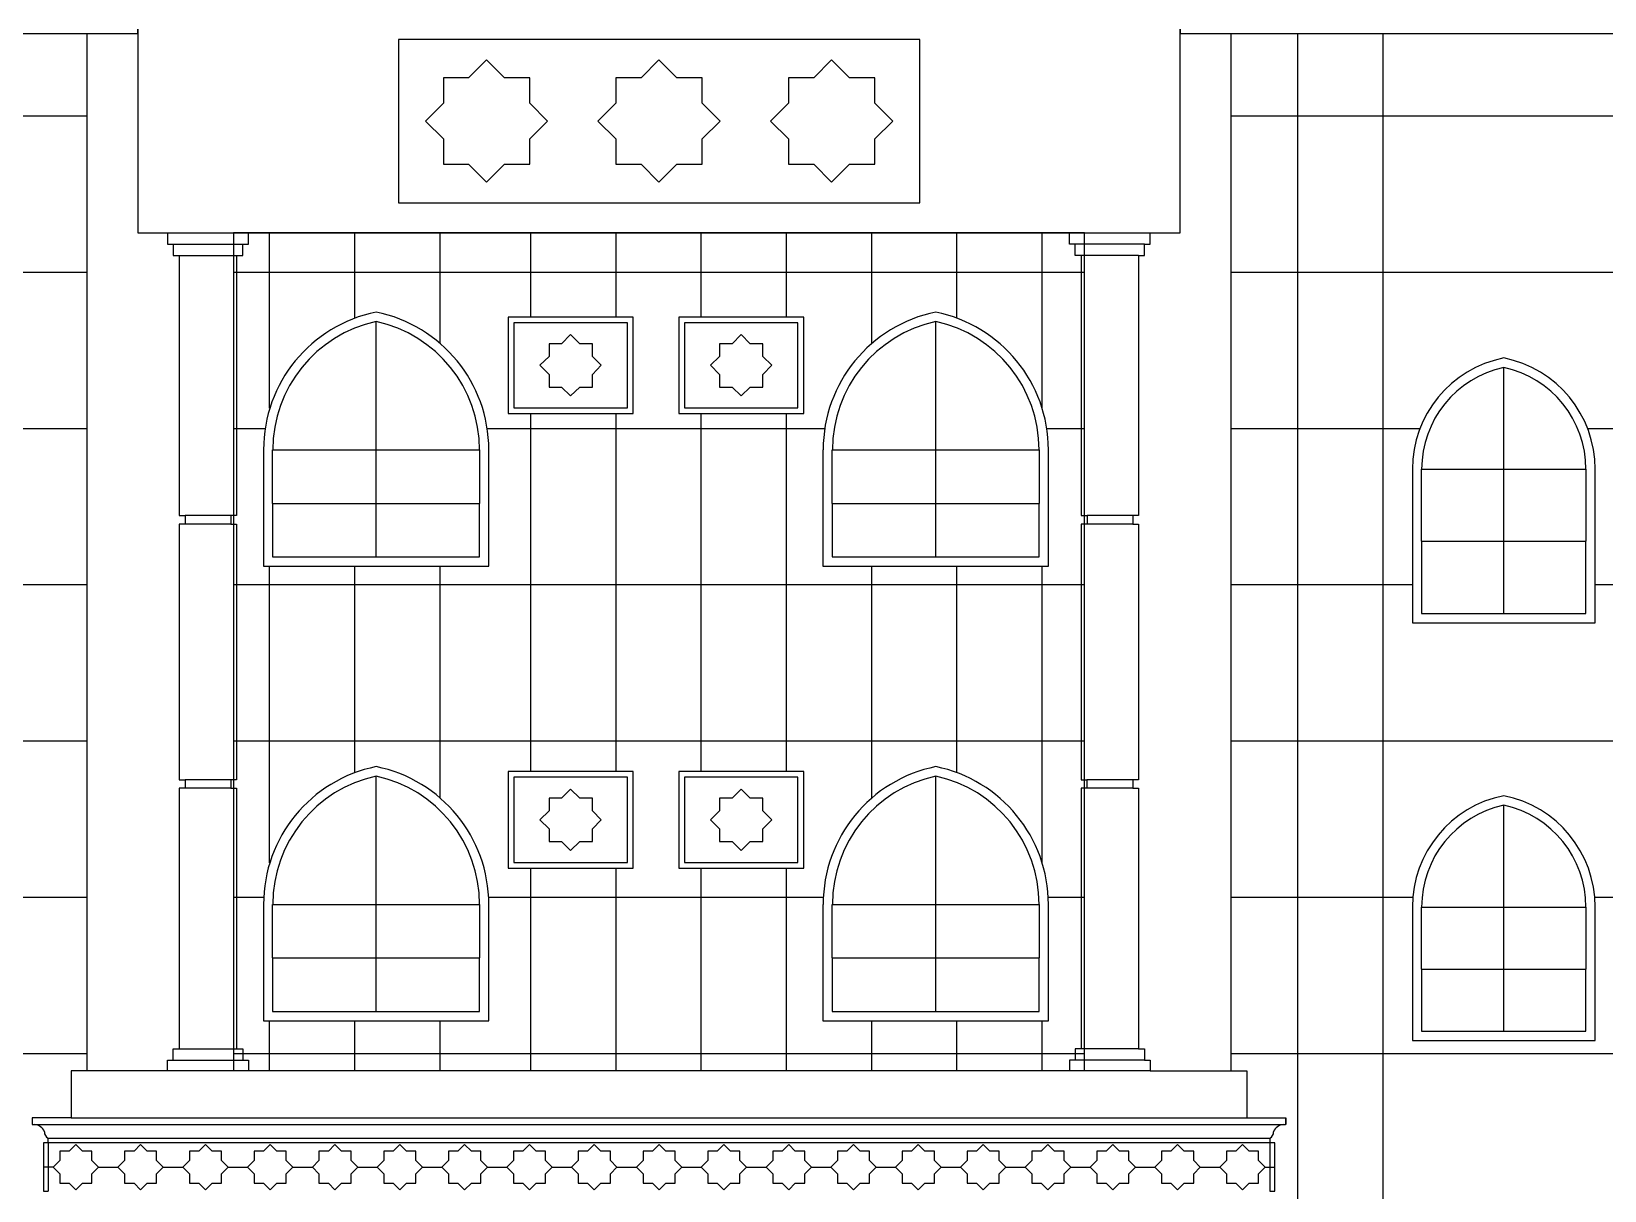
# Model space of a CAD drawing. Header units: inches. Extents: x 323.8 to 359.6, y 89.7 to 114.
# Drawn here: x 336.62 to 347.69, y 99.65 to 107.81 of the extents above; entities that cross this region are included whole.
import ezdxf

# ---------------------------------------------------------------- set-up
doc = ezdxf.new("R2010")
doc.units = ezdxf.units.IN
for name, color, linetype, lineweight in [('01_ORIGINAL_ENVELOPE', 7, 'Continuous', 25), ('02_ISLAMIC_WINDOWS', 7, 'Continuous', 25), ('05_ISLAMIC_FRIEZES', 7, 'Continuous', 25)]:
    doc.layers.add(name, color=color, linetype=linetype, lineweight=lineweight)

msp = doc.modelspace()

# ---------------------------------------------------------------- linework, layer by layer
at = {"layer": '01_ORIGINAL_ENVELOPE'}
for points in [[(336.534, 107.79), (337.009, 107.79)], [(337.009, 107.211), (337.009, 107.79)], [(337.364, 107.821), (337.364, 106.387), (337.574, 106.387)], [(344.493, 106.387), (344.703, 106.387), (344.703, 107.821)], [(345.06, 107.79), (345.06, 107.211)], [(345.06, 107.79), (345.532, 107.79)], [(345.532, 107.211), (345.532, 107.79)], [(345.532, 107.79), (346.132, 107.79)], [(346.132, 107.211), (346.132, 107.79)], [(346.132, 107.79), (347.932, 107.79)], [(336.534, 107.211), (337.009, 107.211)], [(337.009, 106.111), (337.009, 107.211)], [(345.06, 107.211), (345.06, 106.111)], [(345.06, 107.211), (345.532, 107.211)], [(345.532, 106.111), (345.532, 107.211)], [(345.532, 107.211), (346.132, 107.211)], [(346.132, 106.111), (346.132, 107.211)], [(346.132, 107.211), (347.932, 107.211)], [(337.574, 106.387), (338.038, 106.387)], [(337.574, 106.387), (337.574, 106.307), (337.614, 106.307)], [(338.038, 106.387), (338.038, 106.307)], [(338.038, 106.387), (338.143, 106.387)], [(338.293, 106.387), (338.038, 106.387)], [(338.103, 106.307), (338.143, 106.307), (338.143, 106.387)], [(338.143, 106.387), (338.293, 106.387)], [(338.293, 106.111), (338.293, 106.387)], [(338.293, 106.387), (338.893, 106.387)], [(338.893, 106.387), (338.293, 106.387)], [(338.893, 106.111), (338.893, 106.387)], [(338.893, 106.387), (339.493, 106.387)], [(339.493, 106.387), (338.893, 106.387)], [(339.493, 106.111), (339.493, 106.387)], [(339.493, 106.387), (340.132, 106.387)], [(340.132, 106.387), (339.493, 106.387)], [(340.132, 106.111), (340.132, 106.387)], [(340.132, 106.387), (340.732, 106.387)], [(340.732, 106.387), (340.132, 106.387)], [(340.732, 106.111), (340.732, 106.387)], [(340.732, 106.387), (341.332, 106.387)], [(341.332, 106.387), (340.732, 106.387)], [(341.332, 106.111), (341.332, 106.387)], [(341.332, 106.387), (341.932, 106.387)], [(341.932, 106.387), (341.332, 106.387)], [(341.932, 106.111), (341.932, 106.387)], [(341.932, 106.387), (342.532, 106.387)], [(342.532, 106.387), (341.932, 106.387)], [(342.532, 106.111), (342.532, 106.387)], [(342.532, 106.387), (343.132, 106.387)], [(343.132, 106.387), (342.532, 106.387)], [(343.132, 106.111), (343.132, 106.387)], [(343.132, 106.387), (343.732, 106.387)], [(343.732, 106.387), (343.132, 106.387)], [(343.732, 106.111), (343.732, 106.387)], [(343.732, 106.387), (343.924, 106.387)], [(344.031, 106.387), (343.732, 106.387)], [(343.924, 106.387), (344.031, 106.387)], [(343.964, 106.307), (343.924, 106.307), (343.924, 106.387)], [(344.031, 106.307), (344.031, 106.387)], [(344.031, 106.387), (344.493, 106.387)], [(344.453, 106.307), (344.493, 106.307), (344.493, 106.387)], [(337.614, 106.307), (338.038, 106.307)], [(337.614, 106.307), (337.614, 106.227), (337.657, 106.227)], [(337.657, 106.227), (338.038, 106.227)], [(337.657, 106.227), (337.657, 104.397), (337.698, 104.397)], [(338.038, 106.307), (338.038, 106.227)], [(338.038, 106.307), (338.103, 106.307)], [(338.038, 106.227), (338.038, 106.111)], [(338.038, 106.227), (338.06, 106.227)], [(338.06, 106.227), (338.103, 106.227), (338.103, 106.307)], [(338.06, 106.227), (338.06, 106.111)], [(344.031, 106.307), (343.964, 106.307)], [(344.007, 106.227), (343.964, 106.227), (343.964, 106.307)], [(344.007, 106.227), (344.007, 106.111)], [(344.031, 106.227), (344.007, 106.227)], [(344.031, 106.227), (344.031, 106.307)], [(344.453, 106.307), (344.031, 106.307)], [(344.031, 106.111), (344.031, 106.227)], [(344.41, 106.227), (344.031, 106.227)], [(344.41, 106.227), (344.41, 104.397), (344.37, 104.397)], [(344.41, 106.227), (344.453, 106.227), (344.453, 106.307)], [(336.534, 106.111), (337.009, 106.111)], [(337.009, 105.011), (337.009, 106.111)], [(338.038, 106.111), (338.038, 105.011)], [(338.038, 106.111), (338.06, 106.111)], [(338.06, 106.111), (338.06, 105.011)], [(338.06, 106.111), (338.293, 106.111)], [(338.293, 105.153), (338.293, 106.111)], [(338.293, 106.111), (338.893, 106.111)], [(338.893, 105.788), (338.893, 106.111)], [(338.893, 106.111), (339.493, 106.111)], [(339.493, 105.61), (339.493, 106.111)], [(339.493, 106.111), (340.132, 106.111)], [(340.132, 105.795), (340.132, 106.111)], [(340.132, 106.111), (340.732, 106.111)], [(340.732, 105.795), (340.732, 106.111)], [(340.732, 106.111), (341.332, 106.111)], [(341.332, 105.795), (341.332, 106.111)], [(341.332, 106.111), (341.932, 106.111)], [(341.932, 105.795), (341.932, 106.111)], [(341.932, 106.111), (342.532, 106.111)], [(342.532, 105.609), (342.532, 106.111)], [(342.532, 106.111), (343.132, 106.111)], [(343.132, 105.788), (343.132, 106.111)], [(343.132, 106.111), (343.732, 106.111)], [(343.732, 105.153), (343.732, 106.111)], [(343.732, 106.111), (344.007, 106.111)], [(344.007, 106.111), (344.007, 105.011)], [(344.007, 106.111), (344.031, 106.111)], [(344.031, 105.011), (344.031, 106.111)], [(345.06, 106.111), (345.06, 105.011)], [(345.06, 106.111), (345.532, 106.111)], [(345.532, 105.011), (345.532, 106.111)], [(345.532, 106.111), (346.132, 106.111)], [(346.132, 105.011), (346.132, 106.111)], [(346.132, 106.111), (347.932, 106.111)], [(340.132, 105.011), (340.132, 105.115)], [(340.732, 105.011), (340.732, 105.115)], [(341.332, 105.011), (341.332, 105.115)], [(341.932, 105.011), (341.932, 105.115)], [(336.534, 105.011), (337.009, 105.011)], [(337.009, 103.911), (337.009, 105.011)], [(338.06, 105.011), (338.06, 104.397), (338.038, 104.397)], [(338.038, 105.011), (338.038, 104.397)], [(338.038, 105.011), (338.06, 105.011)], [(338.06, 105.011), (338.261, 105.011)], [(339.825, 105.011), (340.132, 105.011)], [(340.132, 103.911), (340.132, 105.011)], [(340.132, 105.011), (340.732, 105.011)], [(340.732, 103.911), (340.732, 105.011)], [(340.732, 105.011), (341.332, 105.011)], [(341.332, 103.911), (341.332, 105.011)], [(341.332, 105.011), (341.932, 105.011)], [(341.932, 103.911), (341.932, 105.011)], [(341.932, 105.011), (342.201, 105.011)], [(343.765, 105.011), (344.007, 105.011)], [(344.007, 105.011), (344.031, 105.011)], [(344.007, 105.011), (344.007, 104.397), (344.031, 104.397)], [(344.031, 104.397), (344.031, 105.011)], [(345.06, 105.011), (345.06, 103.911)], [(345.06, 105.011), (345.532, 105.011)], [(345.532, 103.911), (345.532, 105.011)], [(345.532, 105.011), (346.132, 105.011)], [(346.132, 103.911), (346.132, 105.011)], [(346.132, 105.011), (346.393, 105.011)], [(347.572, 105.011), (347.932, 105.011)], [(337.698, 104.337), (337.657, 104.337), (337.657, 102.537), (337.697, 102.537)], [(337.698, 104.397), (337.698, 104.337)], [(338.02, 104.397), (337.698, 104.397)], [(338.02, 104.337), (337.698, 104.337)], [(338.02, 104.397), (338.02, 104.337)], [(338.038, 104.397), (338.02, 104.397)], [(338.02, 104.337), (338.038, 104.337)], [(338.038, 104.397), (338.038, 104.337)], [(338.038, 104.337), (338.038, 103.911)], [(338.038, 104.337), (338.06, 104.337), (338.06, 103.911)], [(344.031, 104.337), (344.007, 104.337), (344.007, 103.911)], [(344.031, 104.337), (344.031, 104.397)], [(344.031, 104.397), (344.048, 104.397)], [(344.031, 103.911), (344.031, 104.337)], [(344.048, 104.337), (344.031, 104.337)], [(344.048, 104.397), (344.048, 104.337)], [(344.37, 104.397), (344.048, 104.397)], [(344.37, 104.337), (344.048, 104.337)], [(344.37, 104.397), (344.37, 104.337)], [(344.37, 104.337), (344.41, 104.337), (344.41, 102.537), (344.37, 102.537)], [(338.293, 103.911), (338.293, 104.041)], [(338.893, 103.911), (338.893, 104.041)], [(339.493, 103.911), (339.493, 104.041)], [(342.532, 103.911), (342.532, 104.041)], [(343.132, 103.911), (343.132, 104.041)], [(343.732, 103.911), (343.732, 104.041)], [(336.534, 103.911), (337.009, 103.911)], [(337.009, 102.811), (337.009, 103.911)], [(338.038, 103.911), (338.038, 102.811)], [(338.038, 103.911), (338.06, 103.911)], [(338.06, 103.911), (338.06, 102.811)], [(338.06, 103.911), (338.293, 103.911)], [(338.293, 102.811), (338.293, 103.911)], [(338.293, 103.911), (338.893, 103.911)], [(338.893, 102.811), (338.893, 103.911)], [(338.893, 103.911), (339.493, 103.911)], [(339.493, 102.811), (339.493, 103.911)], [(339.493, 103.911), (340.132, 103.911)], [(340.132, 102.811), (340.132, 103.911)], [(340.132, 103.911), (340.732, 103.911)], [(340.732, 102.811), (340.732, 103.911)], [(340.732, 103.911), (341.332, 103.911)], [(341.332, 102.811), (341.332, 103.911)], [(341.332, 103.911), (341.932, 103.911)], [(341.932, 102.811), (341.932, 103.911)], [(341.932, 103.911), (342.532, 103.911)], [(342.532, 102.811), (342.532, 103.911)], [(342.532, 103.911), (343.132, 103.911)], [(343.132, 102.811), (343.132, 103.911)], [(343.132, 103.911), (343.732, 103.911)], [(343.732, 102.811), (343.732, 103.911)], [(343.732, 103.911), (344.007, 103.911)], [(344.007, 103.911), (344.007, 102.811)], [(344.007, 103.911), (344.031, 103.911)], [(344.031, 102.811), (344.031, 103.911)], [(345.06, 103.911), (345.06, 102.811)], [(345.06, 103.911), (345.532, 103.911)], [(345.532, 102.811), (345.532, 103.911)], [(345.532, 103.911), (346.132, 103.911)], [(346.132, 102.811), (346.132, 103.911)], [(346.132, 103.911), (346.339, 103.911)], [(347.626, 103.911), (347.932, 103.911)], [(336.534, 102.811), (337.009, 102.811)], [(337.009, 101.711), (337.009, 102.811)], [(338.06, 102.811), (338.06, 102.537), (338.038, 102.537)], [(338.038, 102.811), (338.038, 102.537)], [(338.038, 102.811), (338.06, 102.811)], [(338.06, 102.811), (338.293, 102.811)], [(338.293, 101.953), (338.293, 102.811)], [(338.293, 102.811), (338.893, 102.811)], [(338.893, 102.588), (338.893, 102.811)], [(338.893, 102.811), (339.493, 102.811)], [(339.493, 102.41), (339.493, 102.811)], [(339.493, 102.811), (340.132, 102.811)], [(340.132, 102.595), (340.132, 102.811)], [(340.132, 102.811), (340.732, 102.811)], [(340.732, 102.595), (340.732, 102.811)], [(340.732, 102.811), (341.332, 102.811)], [(341.332, 102.595), (341.332, 102.811)], [(341.332, 102.811), (341.932, 102.811)], [(341.932, 102.595), (341.932, 102.811)], [(341.932, 102.811), (342.532, 102.811)], [(342.532, 102.409), (342.532, 102.811)], [(342.532, 102.811), (343.132, 102.811)], [(343.132, 102.588), (343.132, 102.811)], [(343.132, 102.811), (343.732, 102.811)], [(343.732, 101.953), (343.732, 102.811)], [(343.732, 102.811), (344.007, 102.811)], [(344.007, 102.811), (344.031, 102.811)], [(344.007, 102.811), (344.007, 102.537), (344.031, 102.537)], [(344.031, 102.537), (344.031, 102.811)], [(345.06, 102.811), (345.06, 101.711)], [(345.06, 102.811), (345.532, 102.811)], [(345.532, 101.711), (345.532, 102.811)], [(345.532, 102.811), (346.132, 102.811)], [(346.132, 101.711), (346.132, 102.811)], [(346.132, 102.811), (347.932, 102.811)], [(337.697, 102.477), (337.657, 102.477), (337.657, 100.643)], [(337.697, 102.537), (337.697, 102.477)], [(338.02, 102.537), (337.697, 102.537)], [(338.02, 102.477), (337.697, 102.477)], [(338.02, 102.537), (338.02, 102.477)], [(338.038, 102.537), (338.02, 102.537)], [(338.02, 102.477), (338.038, 102.477)], [(338.038, 102.537), (338.038, 102.477)], [(338.038, 102.477), (338.038, 101.711)], [(338.038, 102.477), (338.06, 102.477), (338.06, 101.711)], [(344.031, 102.477), (344.007, 102.477), (344.007, 101.711)], [(344.031, 102.477), (344.031, 102.537)], [(344.031, 102.537), (344.047, 102.537)], [(344.031, 101.711), (344.031, 102.477)], [(344.047, 102.477), (344.031, 102.477)], [(344.047, 102.537), (344.047, 102.477)], [(344.37, 102.537), (344.047, 102.537)], [(344.37, 102.477), (344.047, 102.477)], [(344.37, 102.537), (344.37, 102.477)], [(344.37, 102.477), (344.41, 102.477), (344.41, 100.643)], [(340.132, 101.711), (340.132, 101.915)], [(340.732, 101.711), (340.732, 101.915)], [(341.332, 101.711), (341.332, 101.915)], [(341.932, 101.711), (341.932, 101.915)], [(336.534, 101.711), (337.009, 101.711)], [(337.009, 100.611), (337.009, 101.711)], [(338.038, 101.711), (338.038, 100.643)], [(338.038, 101.711), (338.06, 101.711)], [(338.06, 101.711), (338.06, 100.643)], [(338.06, 101.711), (338.25, 101.711)], [(339.835, 101.711), (340.132, 101.711)], [(340.132, 100.611), (340.132, 101.711)], [(340.132, 101.711), (340.732, 101.711)], [(340.732, 100.611), (340.732, 101.711)], [(340.732, 101.711), (341.332, 101.711)], [(341.332, 100.611), (341.332, 101.711)], [(341.332, 101.711), (341.932, 101.711)], [(341.932, 100.611), (341.932, 101.711)], [(341.932, 101.711), (342.19, 101.711)], [(343.775, 101.711), (344.007, 101.711)], [(344.007, 101.711), (344.007, 100.643)], [(344.007, 101.711), (344.031, 101.711)], [(344.031, 100.643), (344.031, 101.711)], [(345.06, 101.711), (345.06, 100.611)], [(345.06, 101.711), (345.532, 101.711)], [(345.532, 100.611), (345.532, 101.711)], [(345.532, 101.711), (346.132, 101.711)], [(346.132, 100.611), (346.132, 101.711)], [(346.132, 101.711), (346.342, 101.711)], [(347.623, 101.711), (347.932, 101.711)], [(338.293, 100.611), (338.293, 100.841)], [(338.893, 100.611), (338.893, 100.841)], [(339.493, 100.611), (339.493, 100.841)], [(342.532, 100.611), (342.532, 100.841)], [(343.132, 100.611), (343.132, 100.841)], [(343.732, 100.611), (343.732, 100.841)], [(336.534, 100.611), (337.009, 100.611)], [(337.009, 100.487), (337.009, 100.611)], [(337.614, 100.563), (337.614, 100.643), (337.657, 100.643)], [(337.657, 100.643), (338.038, 100.643)], [(338.038, 100.643), (338.038, 100.611)], [(338.038, 100.643), (338.06, 100.643)], [(338.038, 100.611), (338.038, 100.563)], [(338.038, 100.611), (338.103, 100.611)], [(338.06, 100.643), (338.103, 100.643), (338.103, 100.611)], [(338.103, 100.611), (338.103, 100.563)], [(338.103, 100.611), (338.293, 100.611)], [(338.293, 100.487), (338.293, 100.611)], [(338.293, 100.611), (338.893, 100.611)], [(338.893, 100.487), (338.893, 100.611)], [(338.893, 100.611), (339.493, 100.611)], [(339.493, 100.487), (339.493, 100.611)], [(339.493, 100.611), (340.132, 100.611)], [(340.132, 100.487), (340.132, 100.611)], [(340.132, 100.611), (340.732, 100.611)], [(340.732, 100.487), (340.732, 100.611)], [(340.732, 100.611), (341.332, 100.611)], [(341.332, 100.487), (341.332, 100.611)], [(341.332, 100.611), (341.932, 100.611)], [(341.932, 100.487), (341.932, 100.611)], [(341.932, 100.611), (342.532, 100.611)], [(342.532, 100.487), (342.532, 100.611)], [(342.532, 100.611), (343.132, 100.611)], [(343.132, 100.487), (343.132, 100.611)], [(343.132, 100.611), (343.732, 100.611)], [(343.732, 100.487), (343.732, 100.611)], [(343.732, 100.611), (343.964, 100.611)], [(344.007, 100.643), (343.964, 100.643), (343.964, 100.611)], [(343.964, 100.611), (343.964, 100.563)], [(343.964, 100.611), (344.031, 100.611)], [(344.031, 100.643), (344.007, 100.643)], [(344.031, 100.611), (344.031, 100.643)], [(344.41, 100.643), (344.031, 100.643)], [(344.031, 100.563), (344.031, 100.611)], [(344.41, 100.643), (344.453, 100.643), (344.453, 100.563)], [(345.06, 100.611), (345.06, 100.487)], [(345.06, 100.611), (345.532, 100.611)], [(345.532, 99.511), (345.532, 100.611)], [(345.532, 100.611), (346.132, 100.611)], [(346.132, 99.511), (346.132, 100.611)], [(346.132, 100.611), (347.932, 100.611)], [(337.574, 100.487), (336.896, 100.487), (336.896, 100.158)], [(337.574, 100.487), (337.574, 100.563), (337.614, 100.563)], [(338.143, 100.487), (337.574, 100.487)], [(337.614, 100.563), (338.038, 100.563)], [(338.038, 100.563), (338.038, 100.487)], [(338.038, 100.563), (338.103, 100.563)], [(338.103, 100.563), (338.143, 100.563), (338.143, 100.487)], [(343.924, 100.487), (338.143, 100.487)], [(343.964, 100.563), (343.924, 100.563), (343.924, 100.487)], [(344.493, 100.487), (343.924, 100.487)], [(344.031, 100.563), (343.964, 100.563)], [(344.031, 100.487), (344.031, 100.563)], [(344.453, 100.563), (344.031, 100.563)], [(344.453, 100.563), (344.493, 100.563), (344.493, 100.487)], [(344.493, 100.487), (345.173, 100.487), (345.173, 100.158)], [(336.896, 100.158), (336.622, 100.158), (336.622, 100.11), (345.445, 100.11)], [(336.896, 100.158), (345.173, 100.158)], [(345.173, 100.158), (345.445, 100.158)], [(345.445, 100.158), (345.447, 100.158), (345.447, 100.11), (345.445, 100.11)], [(345.445, 100.158), (345.445, 100.11)], [(336.734, 99.98), (336.734, 100.013), (345.335, 100.013), (345.335, 99.98)], [(336.734, 99.98), (336.734, 99.81)], [(345.335, 99.98), (345.335, 99.81)], [(336.734, 99.81), (336.734, 99.64)], [(345.335, 99.81), (345.335, 99.64)]]:
    msp.add_lwpolyline(points, dxfattribs=at)
for centre, radius, start, end in [((336.634, 100.032), 0.0778, 20.2578, 86.4923), ((336.758, 100.058), 0.051, 179.1071, 241.5738), ((345.311, 100.058), 0.051, 298.4262, 0.8929), ((345.435, 100.032), 0.0778, 93.5077, 159.7422)]:
    msp.add_arc(centre, radius, start, end, dxfattribs=at)
at = {"layer": '02_ISLAMIC_WINDOWS'}
for points in [[(340.132, 105.795), (339.972, 105.795), (339.972, 105.115), (340.132, 105.115)], [(340.732, 105.795), (340.132, 105.795)], [(340.732, 105.115), (340.852, 105.115), (340.852, 105.795), (340.732, 105.795)], [(341.332, 105.795), (341.173, 105.795), (341.173, 105.115), (341.332, 105.115)], [(341.932, 105.795), (341.332, 105.795)], [(341.932, 105.115), (342.053, 105.115), (342.053, 105.795), (341.932, 105.795)], [(339.043, 104.86), (339.043, 105.764)], [(342.983, 104.86), (342.983, 105.764)], [(346.983, 104.723), (346.983, 105.44)], [(340.132, 105.115), (340.732, 105.115)], [(341.332, 105.115), (341.932, 105.115)], [(338.249, 104.86), (338.249, 104.041), (338.293, 104.041)], [(338.314, 104.483), (338.314, 104.86), (339.043, 104.86)], [(339.043, 104.483), (339.043, 104.86)], [(339.043, 104.86), (339.771, 104.86), (339.771, 104.483)], [(339.493, 104.041), (339.836, 104.041), (339.836, 104.86)], [(342.189, 104.86), (342.189, 104.041), (342.532, 104.041)], [(342.254, 104.483), (342.254, 104.86), (342.983, 104.86)], [(342.983, 104.483), (342.983, 104.86)], [(342.983, 104.86), (343.711, 104.86), (343.711, 104.483)], [(343.732, 104.041), (343.776, 104.041), (343.776, 104.86)], [(346.339, 104.723), (346.339, 103.911)], [(346.404, 104.216), (346.404, 104.723), (346.983, 104.723)], [(346.983, 104.216), (346.983, 104.723)], [(346.983, 104.723), (347.561, 104.723), (347.561, 104.216)], [(347.626, 103.911), (347.626, 104.723)], [(338.314, 104.483), (339.043, 104.483)], [(338.314, 104.483), (338.314, 104.106), (339.043, 104.106)], [(339.043, 104.106), (339.771, 104.106), (339.771, 104.483)], [(339.043, 104.106), (339.043, 104.483)], [(339.043, 104.483), (339.771, 104.483)], [(342.254, 104.483), (342.983, 104.483)], [(342.254, 104.483), (342.254, 104.106), (342.983, 104.106)], [(342.983, 104.106), (343.711, 104.106), (343.711, 104.483)], [(342.983, 104.106), (342.983, 104.483)], [(342.983, 104.483), (343.711, 104.483)], [(346.404, 104.216), (346.983, 104.216)], [(346.404, 104.216), (346.404, 103.708), (346.983, 103.708)], [(346.983, 103.708), (347.561, 103.708), (347.561, 104.216)], [(346.983, 103.708), (346.983, 104.216)], [(346.983, 104.216), (347.561, 104.216)], [(338.293, 104.041), (338.893, 104.041)], [(338.893, 104.041), (339.493, 104.041)], [(342.532, 104.041), (343.132, 104.041)], [(343.132, 104.041), (343.732, 104.041)], [(346.339, 103.911), (346.339, 103.643), (347.626, 103.643), (347.626, 103.911)], [(339.043, 101.66), (339.043, 102.564)], [(340.132, 102.595), (339.972, 102.595), (339.972, 101.915), (340.132, 101.915)], [(340.732, 102.595), (340.132, 102.595)], [(340.732, 101.915), (340.852, 101.915), (340.852, 102.595), (340.732, 102.595)], [(341.332, 102.595), (341.173, 102.595), (341.173, 101.915), (341.332, 101.915)], [(341.932, 102.595), (341.332, 102.595)], [(341.932, 101.915), (342.053, 101.915), (342.053, 102.595), (341.932, 102.595)], [(342.983, 101.66), (342.983, 102.564)], [(346.982, 101.641), (346.982, 102.359)], [(340.132, 101.915), (340.732, 101.915)], [(341.332, 101.915), (341.932, 101.915)], [(338.249, 101.66), (338.249, 100.841), (338.293, 100.841)], [(338.314, 101.283), (338.314, 101.66), (339.043, 101.66)], [(339.043, 101.283), (339.043, 101.66)], [(339.043, 101.66), (339.771, 101.66), (339.771, 101.283)], [(339.493, 100.841), (339.836, 100.841), (339.836, 101.66)], [(342.189, 101.66), (342.189, 100.841), (342.532, 100.841)], [(342.254, 101.283), (342.254, 101.66), (342.983, 101.66)], [(342.983, 101.283), (342.983, 101.66)], [(342.983, 101.66), (343.711, 101.66), (343.711, 101.283)], [(343.732, 100.841), (343.776, 100.841), (343.776, 101.66)], [(346.339, 101.641), (346.339, 100.701), (347.626, 100.701), (347.626, 101.641)], [(346.404, 101.204), (346.404, 101.641), (346.982, 101.641)], [(346.982, 101.204), (346.982, 101.641)], [(346.982, 101.641), (347.561, 101.641), (347.561, 101.204)], [(338.314, 101.283), (339.043, 101.283)], [(338.314, 101.283), (338.314, 100.906), (339.043, 100.906)], [(339.043, 100.906), (339.771, 100.906), (339.771, 101.283)], [(339.043, 100.906), (339.043, 101.283)], [(339.043, 101.283), (339.771, 101.283)], [(342.254, 101.283), (342.983, 101.283)], [(342.254, 101.283), (342.254, 100.906), (342.983, 100.906)], [(342.983, 100.906), (343.711, 100.906), (343.711, 101.283)], [(342.983, 100.906), (342.983, 101.283)], [(342.983, 101.283), (343.711, 101.283)], [(346.404, 101.204), (346.982, 101.204)], [(346.404, 101.204), (346.404, 100.766), (346.982, 100.766)], [(346.982, 100.766), (347.561, 100.766), (347.561, 101.204)], [(346.982, 100.766), (346.982, 101.204)], [(346.982, 101.204), (347.561, 101.204)], [(338.293, 100.841), (338.893, 100.841)], [(338.893, 100.841), (339.493, 100.841)], [(342.532, 100.841), (343.132, 100.841)], [(343.132, 100.841), (343.732, 100.841)]]:
    msp.add_lwpolyline(points, dxfattribs=at)
for points in [[(340.012, 105.155), (340.812, 105.155), (340.812, 105.755), (340.012, 105.755)], [(340.196, 105.455), (340.26, 105.391), (340.26, 105.302), (340.349, 105.302), (340.412, 105.239), (340.476, 105.302), (340.565, 105.302), (340.565, 105.391), (340.628, 105.455), (340.565, 105.518), (340.565, 105.607), (340.476, 105.607), (340.412, 105.671), (340.349, 105.607), (340.26, 105.607), (340.26, 105.518)], [(341.213, 105.155), (342.013, 105.155), (342.013, 105.755), (341.213, 105.755)], [(341.397, 105.455), (341.46, 105.391), (341.46, 105.302), (341.55, 105.302), (341.613, 105.239), (341.676, 105.302), (341.766, 105.302), (341.766, 105.391), (341.829, 105.455), (341.766, 105.518), (341.766, 105.607), (341.676, 105.607), (341.613, 105.671), (341.55, 105.607), (341.46, 105.607), (341.46, 105.518)], [(340.012, 101.955), (340.812, 101.955), (340.812, 102.555), (340.012, 102.555)], [(340.196, 102.255), (340.26, 102.191), (340.26, 102.102), (340.349, 102.102), (340.412, 102.039), (340.476, 102.102), (340.565, 102.102), (340.565, 102.191), (340.628, 102.255), (340.565, 102.318), (340.565, 102.407), (340.476, 102.407), (340.412, 102.471), (340.349, 102.407), (340.26, 102.407), (340.26, 102.318)], [(341.213, 101.955), (342.013, 101.955), (342.013, 102.555), (341.213, 102.555)], [(341.397, 102.255), (341.46, 102.191), (341.46, 102.102), (341.55, 102.102), (341.613, 102.039), (341.676, 102.102), (341.766, 102.102), (341.766, 102.191), (341.829, 102.255), (341.766, 102.318), (341.766, 102.407), (341.676, 102.407), (341.613, 102.471), (341.55, 102.407), (341.46, 102.407), (341.46, 102.318)]]:
    msp.add_lwpolyline(points, close=True, dxfattribs=at)
for centre, radius, start, end in [((339.239, 104.86), 0.989, 101.4163, 180), ((338.847, 104.86), 0.989, 0, 78.5837), ((343.179, 104.86), 0.989, 101.4163, 180), ((342.787, 104.86), 0.989, 0, 78.5837), ((339.239, 104.86), 0.924, 102.231, 180), ((338.847, 104.86), 0.924, 0, 77.769), ((343.179, 104.86), 0.924, 102.231, 180), ((342.787, 104.86), 0.924, 0, 77.769), ((347.138, 104.723), 0.799, 101.2224, 180), ((346.827, 104.723), 0.799, 0, 78.7776), ((347.138, 104.723), 0.734, 102.231, 180), ((346.827, 104.723), 0.734, 0, 77.769), ((339.239, 101.66), 0.989, 101.4163, 180), ((339.239, 101.66), 0.924, 102.231, 180), ((338.847, 101.66), 0.989, 0, 78.5837), ((338.847, 101.66), 0.924, 0, 77.769), ((343.179, 101.66), 0.989, 101.4163, 180), ((343.179, 101.66), 0.924, 102.231, 180), ((342.787, 101.66), 0.989, 0, 78.5837), ((342.787, 101.66), 0.924, 0, 77.769), ((347.138, 101.641), 0.799, 101.2229, 180), ((347.138, 101.641), 0.734, 102.231, 180), ((346.827, 101.641), 0.799, 0, 78.7771), ((346.827, 101.641), 0.734, 0, 77.769)]:
    msp.add_arc(centre, radius, start, end, dxfattribs=at)
at = {"layer": '05_ISLAMIC_FRIEZES'}
for points in [[(337.009, 107.79), (337.364, 107.79), (337.364, 107.821)], [(344.703, 107.821), (344.703, 107.79), (345.06, 107.79)], [(336.734, 99.98), (336.7, 99.98), (336.7, 99.81)], [(345.335, 99.98), (336.734, 99.98)], [(337.088, 99.81), (337.041, 99.857), (337.041, 99.923), (336.975, 99.923), (336.928, 99.97), (336.881, 99.923), (336.815, 99.923), (336.815, 99.857), (336.768, 99.81)], [(337.544, 99.81), (337.497, 99.857), (337.497, 99.923), (337.431, 99.923), (337.384, 99.97), (337.338, 99.923), (337.271, 99.923), (337.271, 99.857), (337.225, 99.81)], [(338.001, 99.81), (337.954, 99.857), (337.954, 99.923), (337.888, 99.923), (337.841, 99.97), (337.794, 99.923), (337.728, 99.923), (337.728, 99.857), (337.681, 99.81)], [(338.457, 99.81), (338.41, 99.857), (338.41, 99.923), (338.344, 99.923), (338.297, 99.97), (338.25, 99.923), (338.184, 99.923), (338.184, 99.857), (338.137, 99.81)], [(338.913, 99.81), (338.866, 99.857), (338.866, 99.923), (338.8, 99.923), (338.753, 99.97), (338.707, 99.923), (338.64, 99.923), (338.64, 99.857), (338.594, 99.81)], [(339.37, 99.81), (339.323, 99.857), (339.323, 99.923), (339.257, 99.923), (339.21, 99.97), (339.163, 99.923), (339.097, 99.923), (339.097, 99.857), (339.05, 99.81)], [(339.826, 99.81), (339.779, 99.857), (339.779, 99.923), (339.713, 99.923), (339.666, 99.97), (339.619, 99.923), (339.553, 99.923), (339.553, 99.857), (339.506, 99.81)], [(340.282, 99.81), (340.235, 99.857), (340.235, 99.923), (340.169, 99.923), (340.122, 99.97), (340.076, 99.923), (340.009, 99.923), (340.009, 99.857), (339.963, 99.81)], [(340.738, 99.81), (340.692, 99.857), (340.692, 99.923), (340.625, 99.923), (340.579, 99.97), (340.532, 99.923), (340.466, 99.923), (340.466, 99.857), (340.419, 99.81)], [(341.195, 99.81), (341.148, 99.857), (341.148, 99.923), (341.082, 99.923), (341.035, 99.97), (340.988, 99.923), (340.922, 99.923), (340.922, 99.857), (340.875, 99.81)], [(341.651, 99.81), (341.604, 99.857), (341.604, 99.923), (341.538, 99.923), (341.491, 99.97), (341.445, 99.923), (341.378, 99.923), (341.378, 99.857), (341.332, 99.81)], [(342.107, 99.81), (342.061, 99.857), (342.061, 99.923), (341.994, 99.923), (341.948, 99.97), (341.901, 99.923), (341.835, 99.923), (341.835, 99.857), (341.788, 99.81)], [(342.564, 99.81), (342.517, 99.857), (342.517, 99.923), (342.451, 99.923), (342.404, 99.97), (342.357, 99.923), (342.291, 99.923), (342.291, 99.857), (342.244, 99.81)], [(343.02, 99.81), (342.973, 99.857), (342.973, 99.923), (342.907, 99.923), (342.86, 99.97), (342.813, 99.923), (342.747, 99.923), (342.747, 99.857), (342.7, 99.81)], [(343.476, 99.81), (343.43, 99.857), (343.43, 99.923), (343.363, 99.923), (343.317, 99.97), (343.27, 99.923), (343.204, 99.923), (343.204, 99.857), (343.157, 99.81)], [(343.933, 99.81), (343.886, 99.857), (343.886, 99.923), (343.82, 99.923), (343.773, 99.97), (343.726, 99.923), (343.66, 99.923), (343.66, 99.857), (343.613, 99.81)], [(344.389, 99.81), (344.342, 99.857), (344.342, 99.923), (344.276, 99.923), (344.229, 99.97), (344.182, 99.923), (344.116, 99.923), (344.116, 99.857), (344.069, 99.81)], [(344.845, 99.81), (344.799, 99.857), (344.799, 99.923), (344.732, 99.923), (344.686, 99.97), (344.639, 99.923), (344.573, 99.923), (344.573, 99.857), (344.526, 99.81)], [(345.302, 99.81), (345.255, 99.857), (345.255, 99.923), (345.189, 99.923), (345.142, 99.97), (345.095, 99.923), (345.029, 99.923), (345.029, 99.857), (344.982, 99.81)], [(345.37, 99.81), (345.37, 99.98), (345.335, 99.98)], [(336.734, 99.81), (336.7, 99.81)], [(336.7, 99.81), (336.7, 99.64), (336.734, 99.64)], [(336.768, 99.81), (336.734, 99.81)], [(336.768, 99.81), (336.815, 99.763), (336.815, 99.697), (336.881, 99.697), (336.928, 99.65), (336.975, 99.697), (337.041, 99.697), (337.041, 99.763), (337.088, 99.81)], [(337.088, 99.81), (337.156, 99.81), (337.225, 99.81)], [(337.225, 99.81), (337.271, 99.763), (337.271, 99.697), (337.338, 99.697), (337.384, 99.65), (337.431, 99.697), (337.497, 99.697), (337.497, 99.763), (337.544, 99.81)], [(337.544, 99.81), (337.613, 99.81), (337.681, 99.81)], [(337.681, 99.81), (337.728, 99.763), (337.728, 99.697), (337.794, 99.697), (337.841, 99.65), (337.888, 99.697), (337.954, 99.697), (337.954, 99.763), (338.001, 99.81)], [(338.001, 99.81), (338.069, 99.81), (338.137, 99.81)], [(338.137, 99.81), (338.184, 99.763), (338.184, 99.697), (338.25, 99.697), (338.297, 99.65), (338.344, 99.697), (338.41, 99.697), (338.41, 99.763), (338.457, 99.81)], [(338.457, 99.81), (338.525, 99.81), (338.594, 99.81)], [(338.594, 99.81), (338.64, 99.763), (338.64, 99.697), (338.707, 99.697), (338.753, 99.65), (338.8, 99.697), (338.866, 99.697), (338.866, 99.763), (338.913, 99.81)], [(338.913, 99.81), (338.982, 99.81), (339.05, 99.81)], [(339.05, 99.81), (339.097, 99.763), (339.097, 99.697), (339.163, 99.697), (339.21, 99.65), (339.257, 99.697), (339.323, 99.697), (339.323, 99.763), (339.37, 99.81)], [(339.37, 99.81), (339.438, 99.81), (339.506, 99.81)], [(339.506, 99.81), (339.553, 99.763), (339.553, 99.697), (339.619, 99.697), (339.666, 99.65), (339.713, 99.697), (339.779, 99.697), (339.779, 99.763), (339.826, 99.81)], [(339.826, 99.81), (339.894, 99.81), (339.963, 99.81)], [(339.963, 99.81), (340.009, 99.763), (340.009, 99.697), (340.076, 99.697), (340.122, 99.65), (340.169, 99.697), (340.235, 99.697), (340.235, 99.763), (340.282, 99.81)], [(340.282, 99.81), (340.351, 99.81), (340.419, 99.81)], [(340.419, 99.81), (340.466, 99.763), (340.466, 99.697), (340.532, 99.697), (340.579, 99.65), (340.625, 99.697), (340.692, 99.697), (340.692, 99.763), (340.738, 99.81)], [(340.738, 99.81), (340.807, 99.81), (340.875, 99.81)], [(340.875, 99.81), (340.922, 99.763), (340.922, 99.697), (340.988, 99.697), (341.035, 99.65), (341.082, 99.697), (341.148, 99.697), (341.148, 99.763), (341.195, 99.81)], [(341.195, 99.81), (341.263, 99.81), (341.332, 99.81)], [(341.332, 99.81), (341.378, 99.763), (341.378, 99.697), (341.445, 99.697), (341.491, 99.65), (341.538, 99.697), (341.604, 99.697), (341.604, 99.763), (341.651, 99.81)], [(341.651, 99.81), (341.719, 99.81), (341.788, 99.81)], [(341.788, 99.81), (341.835, 99.763), (341.835, 99.697), (341.901, 99.697), (341.948, 99.65), (341.994, 99.697), (342.061, 99.697), (342.061, 99.763), (342.107, 99.81)], [(342.107, 99.81), (342.176, 99.81), (342.244, 99.81)], [(342.244, 99.81), (342.291, 99.763), (342.291, 99.697), (342.357, 99.697), (342.404, 99.65), (342.451, 99.697), (342.517, 99.697), (342.517, 99.763), (342.564, 99.81)], [(342.564, 99.81), (342.632, 99.81), (342.7, 99.81)], [(342.7, 99.81), (342.747, 99.763), (342.747, 99.697), (342.813, 99.697), (342.86, 99.65), (342.907, 99.697), (342.973, 99.697), (342.973, 99.763), (343.02, 99.81)], [(343.02, 99.81), (343.088, 99.81), (343.157, 99.81)], [(343.157, 99.81), (343.204, 99.763), (343.204, 99.697), (343.27, 99.697), (343.317, 99.65), (343.363, 99.697), (343.43, 99.697), (343.43, 99.763), (343.476, 99.81)], [(343.476, 99.81), (343.545, 99.81), (343.613, 99.81)], [(343.613, 99.81), (343.66, 99.763), (343.66, 99.697), (343.726, 99.697), (343.773, 99.65), (343.82, 99.697), (343.886, 99.697), (343.886, 99.763), (343.933, 99.81)], [(343.933, 99.81), (344.001, 99.81), (344.069, 99.81)], [(344.069, 99.81), (344.116, 99.763), (344.116, 99.697), (344.182, 99.697), (344.229, 99.65), (344.276, 99.697), (344.342, 99.697), (344.342, 99.763), (344.389, 99.81)], [(344.389, 99.81), (344.457, 99.81), (344.526, 99.81)], [(344.526, 99.81), (344.573, 99.763), (344.573, 99.697), (344.639, 99.697), (344.686, 99.65), (344.732, 99.697), (344.799, 99.697), (344.799, 99.763), (344.845, 99.81)], [(344.845, 99.81), (344.914, 99.81), (344.982, 99.81)], [(344.982, 99.81), (345.029, 99.763), (345.029, 99.697), (345.095, 99.697), (345.142, 99.65), (345.189, 99.697), (345.255, 99.697), (345.255, 99.763), (345.302, 99.81)], [(345.302, 99.81), (345.335, 99.81)], [(345.335, 99.64), (345.37, 99.64), (345.37, 99.81)], [(345.335, 99.81), (345.37, 99.81)]]:
    msp.add_lwpolyline(points, dxfattribs=at)
for points in [[(339.2, 106.6), (342.87, 106.6), (342.87, 107.75), (339.2, 107.75)], [(339.39, 107.175), (339.516, 107.049), (339.516, 106.871), (339.694, 106.871), (339.82, 106.745), (339.946, 106.871), (340.124, 106.871), (340.124, 107.049), (340.25, 107.175), (340.124, 107.301), (340.124, 107.479), (339.946, 107.479), (339.82, 107.605), (339.694, 107.479), (339.516, 107.479), (339.516, 107.301)], [(340.604, 107.175), (340.73, 107.049), (340.73, 106.871), (340.908, 106.871), (341.034, 106.745), (341.16, 106.871), (341.338, 106.871), (341.338, 107.049), (341.464, 107.175), (341.338, 107.301), (341.338, 107.479), (341.16, 107.479), (341.034, 107.605), (340.908, 107.479), (340.73, 107.479), (340.73, 107.301)], [(341.82, 107.175), (341.946, 107.049), (341.946, 106.871), (342.124, 106.871), (342.25, 106.745), (342.376, 106.871), (342.554, 106.871), (342.554, 107.049), (342.68, 107.175), (342.554, 107.301), (342.554, 107.479), (342.376, 107.479), (342.25, 107.605), (342.124, 107.479), (341.946, 107.479), (341.946, 107.301)]]:
    msp.add_lwpolyline(points, close=True, dxfattribs=at)

doc.saveas('drawing.dxf')
